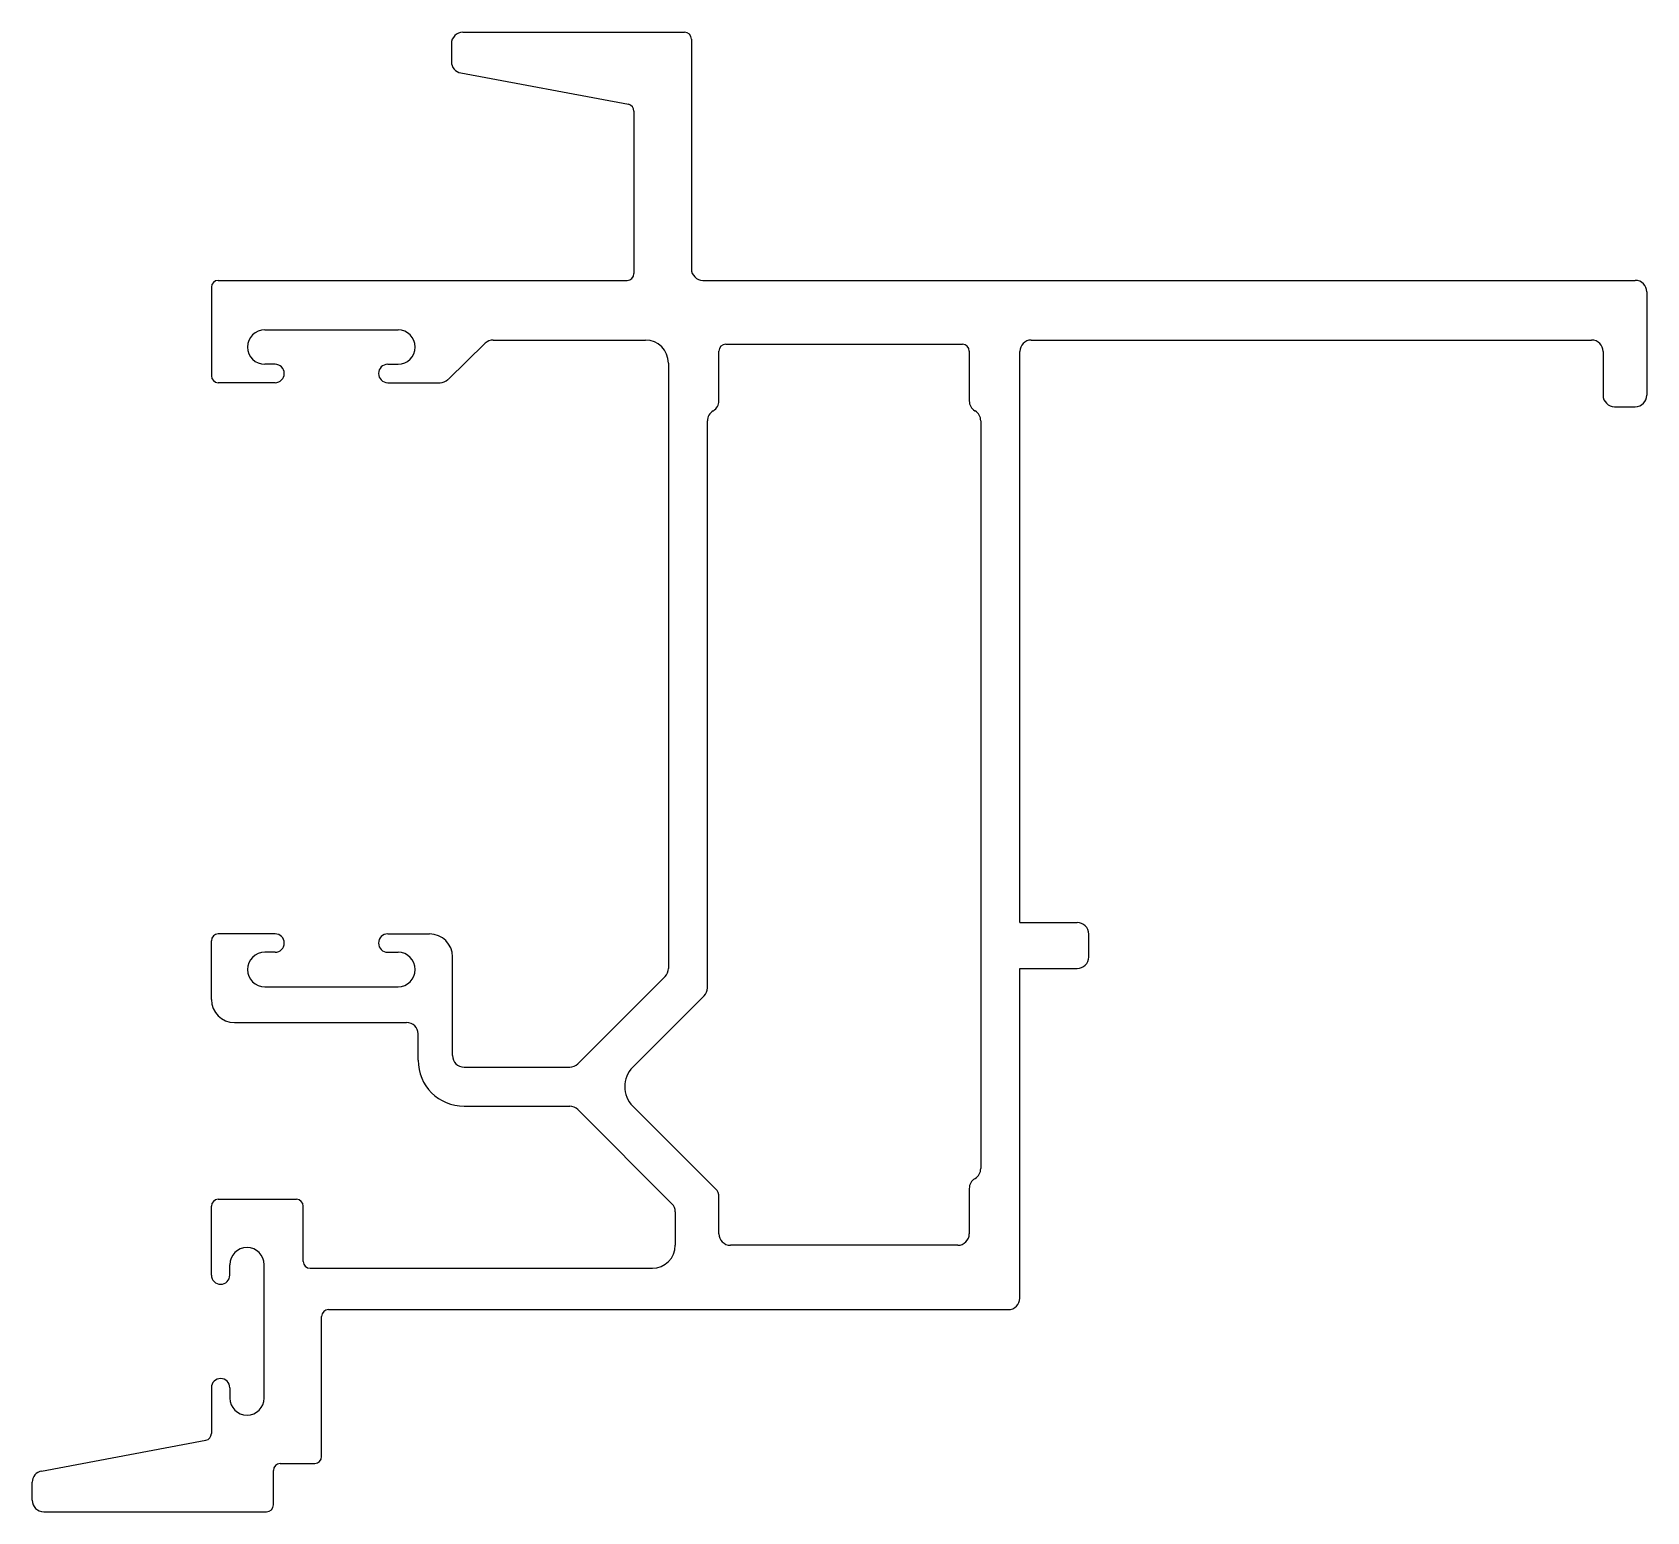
# Model space of a CAD drawing. Extents: x 437.6 to 507.9, y 919 to 983.4.
import ezdxf

# ---------------------------------------------------------------- set-up
doc = ezdxf.new("R2010")
doc.units = 0
doc.layers.get('0').update_dxf_attribs({"linetype": 'CONTINUOUS'})

msp = doc.modelspace()

# ---------------------------------------------------------------- linework, layer by layer
for p, q in [((455.883, 982.933), (455.883, 982.153)), ((456.383, 983.433), (466.033, 983.433)), ((466.333, 983.133), (466.333, 973.133)), ((456.291, 981.662), (463.588, 980.297)), ((463.833, 980.002), (463.833, 972.933)), ((445.433, 972.333), (445.433, 968.478)), ((445.733, 972.633), (463.533, 972.633)), ((466.833, 972.633), (507.433, 972.633)), ((507.933, 972.133), (507.933, 967.633)), ((447.758, 970.478), (453.558, 970.478)), ((455.735, 968.319), (457.359, 969.892)), ((457.707, 970.033), (464.333, 970.033)), ((467.533, 967.383), (467.533, 969.553)), ((467.833, 969.853), (478.133, 969.853)), ((478.433, 969.553), (478.433, 967.383)), ((480.633, 944.673), (480.633, 969.533)), ((481.133, 970.033), (505.533, 970.033)), ((506.033, 969.533), (506.033, 967.633)), ((448.208, 968.978), (447.758, 968.978)), ((453.108, 968.978), (453.558, 968.978)), ((465.333, 969.033), (465.333, 942.678)), ((448.208, 968.178), (445.733, 968.178)), ((453.108, 968.178), (455.387, 968.178)), ((467.275, 966.945), (467.29, 966.954)), ((478.675, 966.954), (478.69, 966.945)), ((506.533, 967.133), (507.433, 967.133)), ((467.033, 941.833), (467.033, 966.517)), ((478.933, 966.517), (478.933, 933.959)), ((448.208, 944.178), (445.733, 944.178)), ((453.108, 944.178), (454.933, 944.178)), ((480.633, 944.673), (483.133, 944.673)), ((483.633, 943.173), (483.633, 944.173)), ((445.433, 941.323), (445.433, 943.878)), ((448.208, 943.378), (447.758, 943.378)), ((453.108, 943.378), (453.558, 943.378)), ((455.933, 938.878), (455.933, 943.178)), ((465.186, 942.325), (461.386, 938.524)), ((480.633, 942.673), (483.133, 942.673)), ((480.633, 928.323), (480.633, 942.673)), ((447.758, 941.878), (453.558, 941.878)), ((463.784, 938.377), (466.886, 941.479)), ((446.433, 940.323), (453.933, 940.323)), ((454.433, 938.678), (454.433, 939.823)), ((456.433, 938.378), (461.033, 938.378)), ((456.433, 936.678), (461.033, 936.678)), ((465.486, 932.431), (461.386, 936.532)), ((467.386, 933.077), (463.784, 936.679)), ((478.433, 933.093), (478.433, 931.123)), ((478.69, 933.531), (478.675, 933.522)), ((445.433, 929.323), (445.433, 932.323)), ((445.733, 932.623), (449.133, 932.623)), ((449.433, 929.923), (449.433, 932.323)), ((467.533, 931.123), (467.533, 932.723)), ((465.633, 932.078), (465.633, 930.623)), ((477.933, 930.623), (468.033, 930.623)), ((446.233, 929.323), (446.233, 929.773)), ((447.733, 923.973), (447.733, 929.773)), ((449.733, 929.623), (464.633, 929.623)), ((450.233, 921.423), (450.233, 927.523)), ((450.533, 927.823), (480.133, 927.823)), ((445.433, 924.423), (445.433, 922.426)), ((446.233, 924.423), (446.233, 923.973)), ((438.041, 920.794), (445.188, 922.131)), ((448.433, 921.123), (449.933, 921.123)), ((437.633, 919.523), (437.633, 920.303)), ((448.133, 919.323), (448.133, 920.823)), ((438.133, 919.023), (447.833, 919.023))]:
    msp.add_line(p, q)
for centre, radius, start, end in [((456.383, 982.933), 0.5, 90, 180), ((466.033, 983.133), 0.3, 0, 90), ((456.383, 982.153), 0.5, 180, 259.4069), ((463.533, 980.002), 0.3, 0, 79.4069), ((466.833, 973.133), 0.5, 180, 270), ((445.733, 972.333), 0.3, 90, 180), ((463.533, 972.933), 0.3, 270, 0), ((507.433, 972.133), 0.5, 0, 90), ((447.758, 969.728), 0.75, 90, 270), ((453.558, 969.728), 0.75, 270, 90), ((457.707, 969.533), 0.5, 90, 134.08757), ((464.333, 969.033), 1, 0, 90), ((467.833, 969.553), 0.3, 90, 180), ((478.133, 969.553), 0.3, 0, 90), ((481.133, 969.533), 0.5, 90, 180), ((505.533, 969.533), 0.5, 0, 90), ((448.208, 968.578), 0.4, 270, 90), ((453.108, 968.578), 0.4, 90, 270), ((445.733, 968.478), 0.3, 180, 270), ((455.387, 968.678), 0.5, 270, 314.08757), ((467.033, 967.383), 0.5, 301.0058, 0), ((478.933, 967.383), 0.5, 180, 238.9942), ((506.533, 967.633), 0.5, 180, 270), ((507.433, 967.633), 0.5, 270, 0), ((467.533, 966.517), 0.5, 121.0058, 180), ((478.433, 966.517), 0.5, 360, 58.9942), ((445.733, 943.878), 0.3, 90, 180), ((448.208, 943.778), 0.4, 270, 90), ((453.108, 943.778), 0.4, 90, 270), ((454.933, 943.178), 1, 0, 90), ((483.133, 944.173), 0.5, 0, 90), ((447.758, 942.628), 0.75, 90, 270), ((453.558, 942.628), 0.75, 270, 90), ((483.133, 943.173), 0.5, 270, 0), ((464.833, 942.678), 0.5, 315, 0), ((446.433, 941.323), 1, 180, 270), ((466.533, 941.833), 0.5, 315, 0), ((453.933, 939.823), 0.5, 0, 90), ((456.433, 938.678), 2, 180, 270), ((456.433, 938.878), 0.5, 180, 270), ((461.033, 938.878), 0.5, 270, 315), ((464.632, 937.528), 1.2, 135, 225), ((461.033, 936.178), 0.5, 45, 90), ((478.433, 933.959), 0.5, 301.0058, 0), ((467.033, 932.723), 0.5, 0, 45), ((478.933, 933.093), 0.5, 121.0058, 180), ((445.733, 932.323), 0.3, 90, 180), ((449.133, 932.323), 0.3, 0, 90), ((465.133, 932.078), 0.5, 0, 45), ((468.033, 931.123), 0.5, 180, 270), ((477.933, 931.123), 0.5, 270, 0), ((446.983, 929.773), 0.75, 0, 180), ((464.633, 930.623), 1, 270, 0), ((449.733, 929.923), 0.3, 180, 270), ((445.833, 929.323), 0.4, 180, 0), ((480.133, 928.323), 0.5, 270, 0), ((450.533, 927.523), 0.3, 90, 180), ((445.833, 924.423), 0.4, 0, 180), ((446.983, 923.973), 0.75, 180, 0), ((445.133, 922.426), 0.3, 280.5931, 0), ((448.433, 920.823), 0.3, 90, 180), ((449.933, 921.423), 0.3, 270, 0), ((438.133, 920.303), 0.5, 100.5931, 180), ((438.133, 919.523), 0.5, 180, 270), ((447.833, 919.323), 0.3, 270, 0)]:
    msp.add_arc(centre, radius, start, end)

doc.saveas('drawing.dxf')
